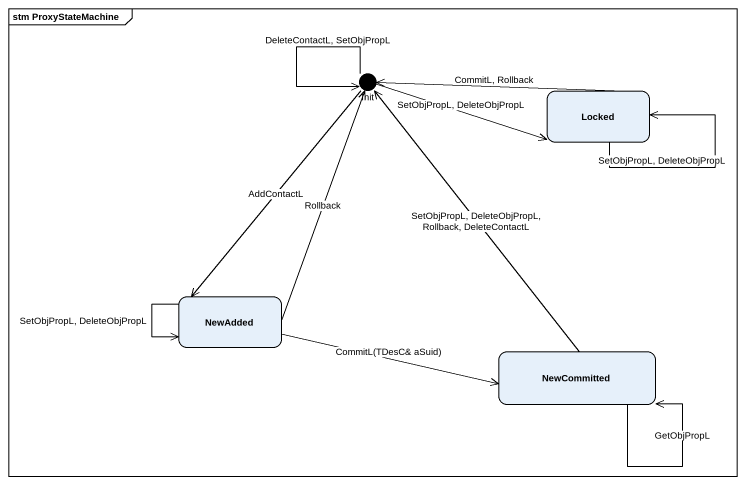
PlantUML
@startuml
mainframe stm ProxyStateMachine
hide empty description
state Init <<start>>
state Locked
state NewAdded
state NewCommitted
Init --> Init : DeleteContactL, SetObjPropL
Init -right-> Locked : SetObjPropL, DeleteObjPropL
Init --> NewAdded : AddContactL
Locked -left-> Init : CommitL, Rollback
Locked --> Locked : SetObjPropL, DeleteObjPropL
NewAdded -up-> Init : Rollback
NewAdded --> NewAdded : SetObjPropL, DeleteObjPropL
NewAdded -right-> NewCommitted : CommitL(TDesC& aSuid)
NewCommitted -up-> Init : SetObjPropL, DeleteObjPropL, Rollback, DeleteContactL
NewCommitted --> NewCommitted : GetObjPropL
@enduml
